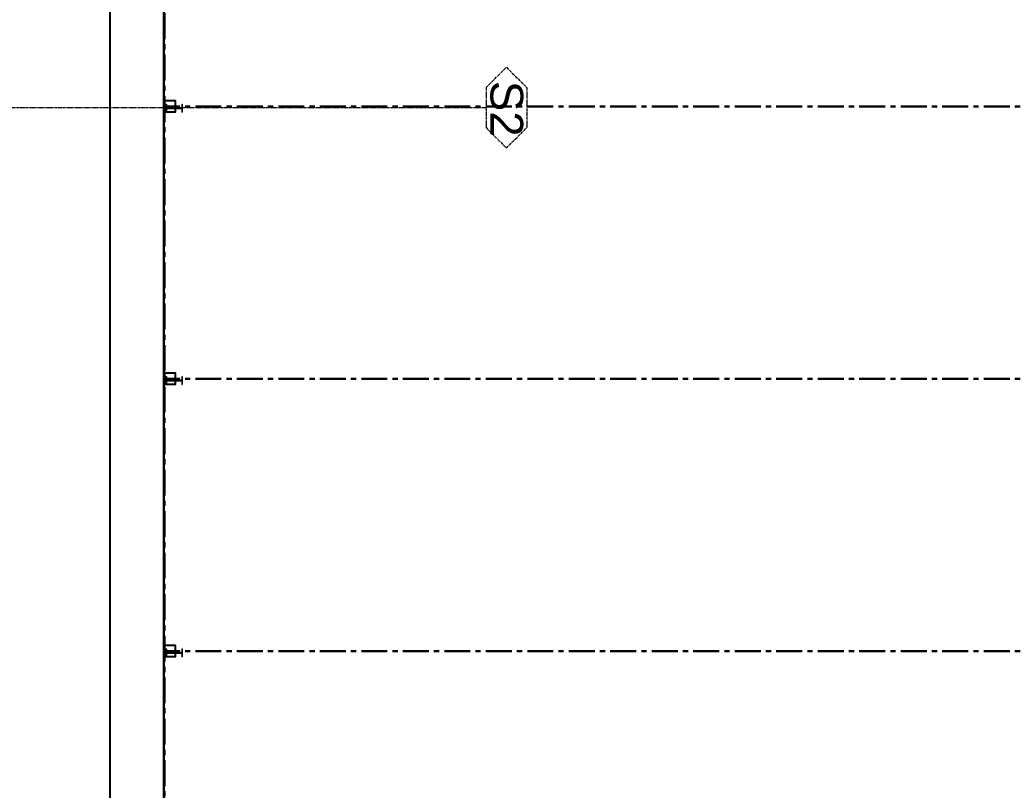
# Model space of a CAD drawing. Header units: millimetres. Extents: x 2640 to 417629, y -244569 to 49807.
# Drawn here: x 146642 to 164882, y -98464 to -84322 of the extents above; entities that cross this region are included whole.
import ezdxf

# ---------------------------------------------------------------- set-up
doc = ezdxf.new("R2010")
doc.units = ezdxf.units.MM
doc.linetypes.add('CENTER', pattern=[50.8, 31.75, -6.35, 6.35, -6.35])
for name, color, linetype, lineweight in [('AXE', 1, 'CENTER', 30), ('DESSIN', 5, 'Continuous', 5), ('Maillage', 1, 'Continuous', 5)]:
    doc.layers.add(name, color=color, linetype=linetype, lineweight=lineweight)
doc.styles.add('TT-1-100', font='arial.ttf', dxfattribs={"height": 300})

# ---------------------------------------------------------------- blocks, each defined once
blk = doc.blocks.new('Terrain 55')
at = {"color": 5, "lineweight": 30}
blk.add_line((47666, 2756.8), (58921.5, -98531.2), dxfattribs=at)
blk = doc.blocks.new('ssdd')
at = {"layer": 'Maillage', "linetype": 'CENTER', "lineweight": 0, "ltscale": 1.5}
for p, q in [((2186367, -75431), (2186742, -75056)), ((2186742, -75056), (2187476, -75056)), ((2187851, -75431), (2187476, -75056)), ((2186742, -75806), (2186367, -75431)), ((2187476, -75806), (2187851, -75431)), ((2186742, -75806), (2187476, -75806)), ((2187109, -120308, 0), (2187109, -75806))]:
    blk.add_line(p, q, dxfattribs=at)
at = {"layer": 'Maillage', "linetype": 'CENTER', "lineweight": 0, "ltscale": 1.5, "style": 'TT-1-100'}
blk.add_text('S2', height=600, dxfattribs=at).set_placement((2186617, -75724))
blk = doc.blocks.new('IPE300')
at = {"layer": 'AXE'}
blk.add_line((46843, 27726), (46843, 28026), dxfattribs=at)
at = {"layer": 'DESSIN'}
for p, q in [((46768, 28016), (46768, 28026)), ((46768, 28026), (46918, 28026)), ((46768, 28016), (46828, 28016)), ((46840, 27749), (46840, 28004)), ((46847, 27749), (46847, 28004)), ((46859, 28016), (46918, 28016)), ((46918, 28016), (46918, 28026)), ((46768, 27726), (46768, 27737)), ((46768, 27737), (46828, 27737)), ((46768, 27726), (46918, 27726)), ((46859, 27737), (46918, 27737)), ((46918, 27726), (46918, 27737))]:
    blk.add_line(p, q, dxfattribs=at)
for centre, start, end in [((46828, 28004), 0, 90), ((46859, 28004), 90, 180), ((46828, 27749), 270, 0), ((46859, 27749), 180, 270)]:
    blk.add_arc(centre, 12, start, end, dxfattribs=at)
blk = doc.blocks.new('hangar')
for points in [[(45850, 0), (46050, 0), (46050, 200), (45850, 200)], [(50850, 0), (51050, 0), (51050, 200), (50850, 200)], [(55850, 0), (56050, 0), (56050, 200), (55850, 200)]]:
    blk.add_lwpolyline(points, close=True)
at = {"layer": 'AXE', "ltscale": 15}
for p, q in [((45950, 30000), (45950, 0)), ((50950, 30000), (50950, 0)), ((55950, 30000), (55950, 0)), ((66050, 0), (35850, 0))]:
    blk.add_line(p, q, dxfattribs=at)

msp = doc.modelspace()

# ---------------------------------------------------------------- linework, layer by layer
at = {"color": 36}
msp.add_lwpolyline([(149297.02288, -44310.77817), (179297.02288, -44309.02266, -0.4142307018), (180297.08139, -45309.02266), (180297.08139, -141860.77817, -0.4142135624), (179297.08139, -142860.77817), (149297.08139, -142860.77817, -0.4142135624), (148297.08139, -141860.77817), (148297.08139, -45310.77817, -0.4141964232)], format="xyb", close=True, dxfattribs=at)

# ---------------------------------------------------------------- block references
for name, p, rotation in [('Terrain 55', (101604.62317, -37451.22368), 353.6591038176081), ('hangar', (149297.08139, -39960.77817), 269.9999999999545), ('ssdd', (231007.77841, 2101175.93098), 270.0000000000001), ('IPE300', (121597.68249, -39099.49774), 270), ('IPE300', (121597.68249, -44099.49774), 270), ('IPE300', (121597.68249, -49099.49774), 270)]:
    msp.add_blockref(name, p, dxfattribs=dict(rotation=rotation))

doc.saveas('drawing.dxf')
